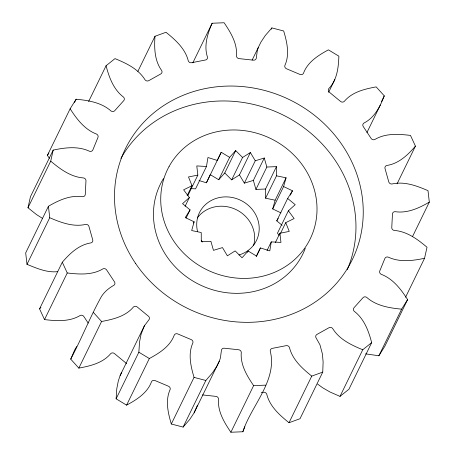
<?xml version="1.0" encoding="UTF-8"?>
<svg xmlns="http://www.w3.org/2000/svg" width="455" height="455" viewBox="0 0 455 455"><rect width="100%" height="100%" fill="white"/><g stroke="black" fill="none" stroke-linecap="round" stroke-linejoin="round"><path stroke-width="0.68" d="M258.4 47.269L257.314 50.505L256.313 58.069A2.77 2.548 26 0 1 253.298 60.157L239.228 58.632A2.77 2.548 26 0 1 236.458 55.919C237.527 43.589 230.736 32.538 224.122 22.75L212.127 23.245C207.565 33.761 203.686 45.722 207.463 57.108A2.77 2.548 26 0 1 205.341 60.026L191.748 62.688A2.77 2.548 26 0 1 188.285 60.862C185.27 48.611 175.402 39.886 165.99 32.271L154.99 36.281C154.154 47.963 154.518 60.686 161.69 70.548A2.77 2.548 26 0 1 160.666 74.011L148.882 80.592A2.77 2.548 26 0 1 145.065 79.835C138.383 68.961 126.376 63.285 114.996 58.621L106.066 65.753L88.623 101.516M261.21 392.71L263.252 392.312A2.77 2.548 26 0 1 266.715 394.138C269.73 406.389 279.598 415.114 289.01 422.729L300.01 418.719L322.749 372.099L323.118 361.97L322.385 353.876L319.962 344.799L316.049 337.832A2.77 2.548 26 0 1 317.072 334.368L328.857 327.788A2.77 2.548 26 0 1 332.673 328.538C339.356 339.419 351.362 345.095 362.743 349.759L371.672 342.626C368.624 331.012 364.199 318.83 354.263 311.305A2.77 2.548 26 0 1 354.092 307.648L362.914 297.786A2.77 2.548 26 0 1 366.713 297.394C376.268 305.862 389.349 307.995 401.611 309.155L407.6 299.606C400.997 289.295 393.057 278.79 381.188 274.302A2.77 2.548 26 0 1 379.834 270.793L384.828 258.622A2.77 2.548 26 0 1 388.234 257.12C399.655 262.472 412.651 260.817 424.555 258.281L427.012 247.241C417.588 239.285 406.935 231.356 394.178 230.429A2.77 2.548 26 0 1 391.778 227.426L392.455 214.129A2.77 2.548 26 0 1 395.139 211.672C407.361 213.514 419.044 208.117 429.315 202.111L428.007 190.662C416.774 185.799 404.37 181.124 391.971 183.991A2.77 2.548 26 0 1 388.752 181.778L385.049 168.663A2.77 2.548 26 0 1 386.744 165.489C398.722 163.692 407.879 154.956 415.438 146.146L410.484 135.408C398.563 134.015 385.499 133.048 374.772 139.531A2.77 2.548 26 0 1 371.052 138.326L363.335 126.672A2.77 2.548 26 0 1 363.875 123.089C374.567 117.731 380.152 106.498 384.276 95.863L376.166 86.888C364.665 89.026 352.119 91.956 344.27 101.397A2.77 2.548 26 0 1 340.42 101.323L329.431 92.274A2.77 2.548 26 0 1 328.772 88.634C337.121 80.063 338.48 67.55 338.878 56.181L328.408 49.851C318.335 55.305 307.574 62.005 303.451 73.329A2.77 2.548 26 0 1 299.845 74.387L286.667 68.83A2.77 2.548 26 0 1 284.864 65.486C289.898 54.458 286.957 42.053 283.692 30.991L271.885 27.92L265.288 35.518L260.891 42.161L252.167 60.043M322.749 372.099L311.749 376.109C302.336 368.493 292.468 359.768 289.454 347.518A2.77 2.548 26 0 0 285.99 345.692L272.397 348.354A2.77 2.548 26 0 0 270.276 351.271C277.624 380.471 250.955 406.025 242.873 431.755L230.878 432.25L253.617 385.63C247.002 375.841 240.212 364.791 241.281 352.46A2.77 2.548 26 0 0 238.511 349.741L224.44 348.223A2.77 2.548 26 0 0 221.426 350.31L220.425 357.875L219.338 361.111L194.109 412.839L189.712 419.482L183.115 427.08L171.307 424.009C168.043 412.947 165.102 400.542 170.136 389.514A2.77 2.548 26 0 0 168.333 386.17L155.155 380.613A2.77 2.548 26 0 0 151.549 381.671C147.426 392.995 136.665 399.695 126.592 405.149L116.122 398.819L116.787 388.718L118.328 380.875L120.148 375.483L144.383 325.797L148.967 319.746A2.77 2.548 26 0 0 148.307 316.106L137.319 307.057A2.77 2.548 26 0 0 133.469 306.983C125.62 316.424 113.073 319.353 101.573 321.492L78.834 368.112L70.724 359.137L74.665 349.935L76.69 346.511M116.122 398.819L138.86 352.198L139.526 342.097L141.067 334.254L144.383 325.797M190.713 188.586L195.559 188.865L206.473 166.484L207.941 157.515L217.319 160.433L221.21 152.277L229.633 157.356L235.684 150.582L242.578 157.475L231.663 179.856L224.77 172.963L235.684 150.582M286.07 177.814L275.156 200.194L265.589 198.204L276.504 175.829L286.07 177.814L283.607 186.55L292.463 190.793L287.662 198.477L295.21 204.682L288.39 210.79L294.123 218.548L285.746 222.654L289.255 231.413L279.905 233.256L280.962 242.435L271.265 241.878L269.798 250.853L260.419 247.935L256.176 256.637M42.611 218.451L36.44 214.538L27.988 207.759L30.445 196.719L53.184 150.099C65.088 147.562 78.084 145.907 89.504 151.253A2.77 2.548 26 0 0 92.911 149.758L97.905 137.586A2.77 2.548 26 0 0 96.551 134.077C84.681 129.59 76.741 119.085 70.138 108.773L76.127 99.224C88.389 100.384 101.471 102.517 111.026 110.986A2.77 2.548 26 0 0 114.825 110.593L123.646 100.731A2.77 2.548 26 0 0 123.476 97.074C113.54 89.55 109.115 77.367 106.066 65.753M27.988 207.759L50.727 161.138L53.184 150.099M206.473 166.484L196.782 165.927L197.84 175.107L188.489 176.95L191.999 185.714L183.627 189.826L189.354 197.578L182.535 203.681L190.082 209.886L185.276 217.57L194.137 221.812L191.674 230.548L201.235 232.533L201.286 241.73L210.904 241.326L213.463 250.352L222.478 247.588L227.369 255.824L235.167 250.887L242.06 257.78L248.106 251.006L256.529 256.085L260.419 247.935M280.917 212.866L272.693 208.93L275.156 200.194M197.464 405.143L194.109 412.839M242.873 431.755L244.824 426.784M70.724 359.137C81.633 338.583 90.164 316.76 101.459 296.467C104.548 291.661 108.938 288.083 113.864 285.291A2.77 2.548 26 0 0 114.404 281.702L106.686 270.054A2.77 2.548 26 0 0 102.966 268.848C92.24 275.332 79.176 274.365 67.255 272.972L62.301 262.234C69.86 253.418 79.016 244.688 90.994 242.89A2.77 2.548 26 0 0 92.689 239.717L88.987 226.601A2.77 2.548 26 0 0 85.767 224.389C73.369 227.255 60.964 222.58 49.731 217.718L48.423 206.269C58.695 200.263 70.377 194.865 82.6 196.708A2.77 2.548 26 0 0 85.284 194.251L85.961 180.954A2.77 2.548 26 0 0 83.561 177.95C70.804 177.023 60.151 169.095 50.727 161.138M199.034 180.516L206.405 182.808L210.295 174.657L218.719 179.736L224.77 172.963M49.396 158.329L47.4 155.394L70.138 108.773M74.569 102.415L76.127 99.224M48.423 206.269L25.685 252.889L26.993 264.338C36.662 268.279 47.041 272.858 57.722 271.646M26.993 264.338L49.731 217.718M137.859 71.407L154.99 36.281M88.19 323.084L83.947 316.674A2.77 2.548 26 0 0 80.228 315.469C69.501 321.952 56.437 320.985 44.516 319.592L39.562 308.854L62.301 262.234M44.516 319.592L67.255 272.972M192.818 62.841L212.127 23.245M187.147 195.656L191.999 185.714M187.835 195.622L197.84 175.107M271.26 29.194L271.885 27.92M185.105 206.28L189.354 197.578M186.14 217.968L190.082 209.886M206.405 182.808L221.21 152.277M193.529 223.058L194.137 221.812M218.719 179.736L229.633 157.356M126.592 405.149L149.331 358.529C159.404 353.074 170.164 346.374 174.288 335.051A2.77 2.548 26 0 1 177.894 333.993L191.072 339.549A2.77 2.548 26 0 1 192.874 342.894C187.841 353.922 190.781 366.326 194.046 377.388L171.307 424.009M239.461 174.913L250.375 152.539L255.266 160.78L244.352 183.155L239.461 174.913L231.663 179.856M255.926 189.417L266.84 167.036L276.452 166.632L265.538 189.013L255.926 189.417L253.367 180.39L264.281 158.01L255.266 160.78M247.503 252.246L248.106 251.006M328.624 92.291L334.852 79.517M272.693 208.93L283.607 186.55M282.14 225.288L276.748 220.851L287.662 198.477M290.341 195.144L292.463 190.793M267.022 250.58L271.265 241.878M288.39 210.79L277.476 233.165L279.114 235.383M183.115 427.08L205.853 380.46L212.451 372.861L216.847 366.218L219.338 361.111M275.355 242.578L279.905 233.256M280.286 233.842L285.746 222.654M381.472 101.607L384.276 95.863M366.94 132.53L380.334 105.065M397.061 183.826L415.438 146.146M289.01 422.729L311.749 376.109M412.497 236.6L429.315 202.111M317.584 384.054L322.544 387.705L330.034 392.022L340.004 396.379L362.743 349.759M371.672 342.626L348.934 389.247L340.004 396.379M405.553 297.24L424.555 258.281M365.598 353.865L378.873 355.776L401.611 309.155M407.6 299.606L384.862 346.227L378.873 355.776M120.148 375.483L121.644 372.417M276.748 220.851L278.227 218.491M47.4 155.394L48.895 153.005M39.562 308.854L40.927 307.37M242.578 157.475L250.375 152.539M244.352 183.155L253.367 180.39M78.834 368.112C90.335 365.974 102.881 363.045 110.73 353.603A2.77 2.548 26 0 1 114.58 353.677L125.569 362.726A2.77 2.548 26 0 1 126.473 363.807M253.617 385.63L265.612 385.135M202.407 394.917L215.772 396.368A2.77 2.548 26 0 1 218.542 399.08C217.473 411.411 224.264 422.462 230.878 432.25M194.046 377.388L205.853 380.46M138.86 352.198L149.331 358.529M93.463 312.517L101.573 321.492M264.281 158.01L266.84 167.036M276.452 166.632L276.504 175.829M265.538 189.013L265.589 198.204M197.555 231.555A31.731 29.188 26 0 1 219.424 197.533A31.731 29.188 26 0 1 257.644 219.151A31.731 29.188 26 0 1 238.972 254.982M202.361 241.98A31.731 29.188 26 0 1 201.286 240.354M197.299 217.968A31.731 29.188 26 0 1 236.299 209.71A31.731 29.188 26 0 1 253.549 245.626M163.419 178.644A79.324 72.965 26 0 0 161.821 181.397L161.457 182.068A79.324 72.965 26 0 0 153.534 217.638L153.574 218.417A79.324 72.965 26 0 0 196.406 283.044L197.14 283.437A79.324 72.965 26 0 0 235.189 293.321L236.008 293.333A79.324 72.965 26 0 0 301.364 256.819L301.733 256.148A79.324 72.965 26 0 0 305.265 248.407M120.911 158.403A126.262 116.139 26 0 1 282.902 114.922A126.262 116.139 26 0 1 347.25 269.701M169.095 166.479L168.731 167.15A79.324 72.965 26 0 0 160.808 202.72L160.848 203.499A79.324 72.965 26 0 0 203.681 268.126L204.414 268.518A79.324 72.965 26 0 0 242.464 278.403L243.283 278.414A79.324 72.965 26 0 0 308.644 241.901L309.008 241.23A79.324 72.965 26 0 0 316.93 205.66L316.89 204.881A79.324 72.965 26 0 0 274.058 140.254L273.324 139.861A79.324 72.965 26 0 0 235.275 129.976L234.456 129.965A79.324 72.965 26 0 0 169.095 166.479M135.556 263.382A126.262 116.139 26 0 0 350.504 263.149A126.262 116.139 26 0 0 230.543 86.04A126.262 116.139 26 0 0 135.556 263.382"/></g></svg>
